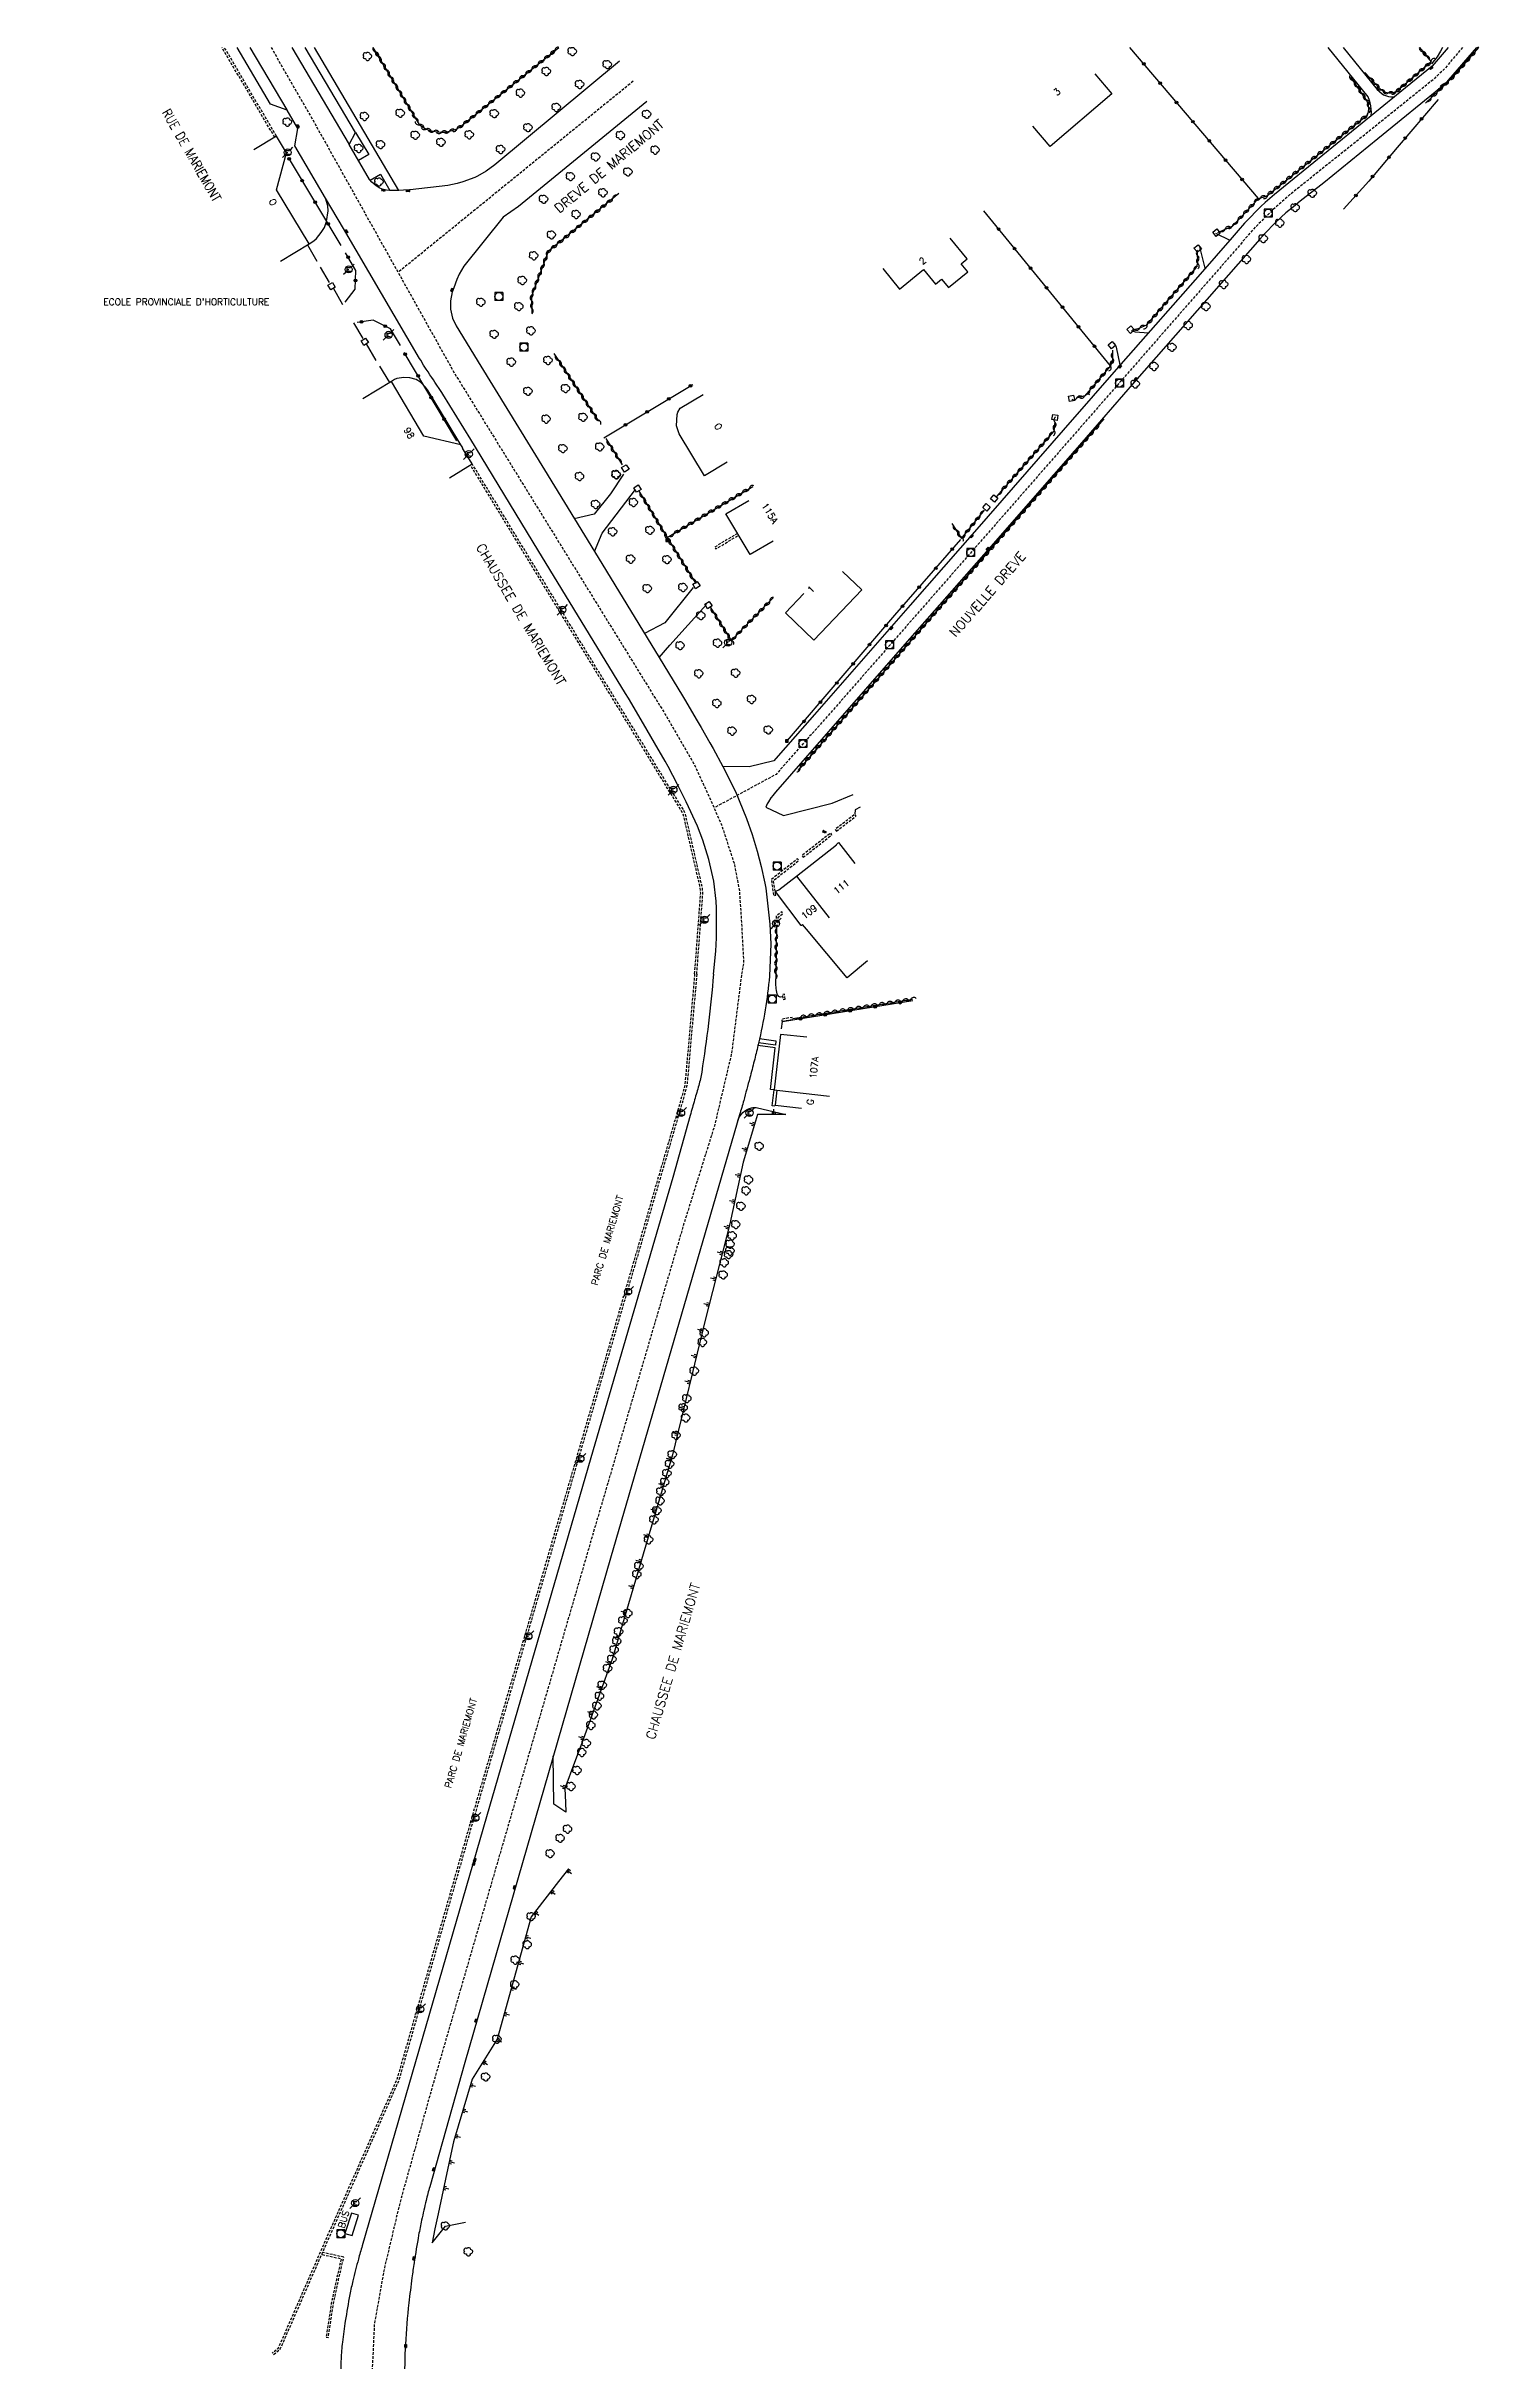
# Model space of a CAD drawing. Header units: millimetres. Extents: x 140000 to 140992, y 128000 to 129000.
# Drawn here: x 140496.1 to 140765.8, y 128564.7 to 129000.2 of the extents above; entities that cross this region are included whole.
import ezdxf
from ezdxf.enums import TextEntityAlignment as Align

# ---------------------------------------------------------------- set-up
doc = ezdxf.new("R2010")
doc.units = ezdxf.units.MM
doc.linetypes.add('DASHED', pattern=[0.75, 0.5, -0.25])
doc.layers.get('0').update_dxf_attribs({"linetype": 'CONTINUOUS'})
for name, color, linetype in [('W0001', 6, 'DASHED'), ('W0008', 7, 'CONTINUOUS'), ('W0100', 7, 'CONTINUOUS'), ('W0112', 1, 'DASHED'), ('W0211', 2, 'CONTINUOUS'), ('W0300', 7, 'CONTINUOUS'), ('W0310', 3, 'CONTINUOUS'), ('W0322', 7, 'CONTINUOUS'), ('W0330', 7, 'CONTINUOUS'), ('W0400', 7, 'CONTINUOUS'), ('W0420', 7, 'CONTINUOUS'), ('W0471', 7, 'CONTINUOUS'), ('W0984', 7, 'CONTINUOUS'), ('W0989', 7, 'CONTINUOUS'), ('W0991', 7, 'CONTINUOUS'), ('W1102', 7, 'CONTINUOUS')]:
    doc.layers.add(name, color=color, linetype=linetype)
doc.styles.get("Standard").update_dxf_attribs({"font": 'romans.shx', "width": 0.85})

# ---------------------------------------------------------------- blocks, each defined once
blk = doc.blocks.new('T420')
for p, q in [((0.75, 0.75), (-0.75, 0.75)), ((-0.75, 0.75), (-0.75, -0.75)), ((0.75, 0.75), (0.75, -0.75)), ((0.75, -0.75), (-0.75, -0.75))]:
    blk.add_line(p, q)
blk.add_ellipse((0, 0), major_axis=(-0.53, 0.53), ratio=1, start_param=3.926991, end_param=10.210176)
blk = doc.blocks.new('T471')
for p, q in [((-0.333334, 0.333334), (-0.333334, -0.333334)), ((-0.333334, 0.333334), (0.333334, 0.333334)), ((-0.333334, 0), (0, 0)), ((0.500001, 0.500001), (1.000002, 1.000002)), ((-0.500001, -0.500001), (-1.000002, -1.000002)), ((-0.333334, -0.333334), (0.333334, -0.333334))]:
    blk.add_line(p, q)
blk.add_ellipse((0, 0), major_axis=(0.471405, 0.471405), ratio=1, start_param=5.4977871438, end_param=11.780972451)
blk = doc.blocks.new('t211o')
at = {"color": 0, "linetype": 'Continuous'}
for p, q in [((-0.29, 0.5), (-0.29, 0)), ((0, 1), (0, 0)), ((0.29, 0.5), (0.29, 0))]:
    blk.add_line(p, q, dxfattribs=at)
blk = doc.blocks.new('t322o')
at = {"color": 0, "linetype": 'Continuous'}
for radius in [0.25, 0.15]:
    blk.add_circle((0, 0), radius, dxfattribs=at)
blk = doc.blocks.new('t310o')
at = {"color": 0, "linetype": 'Continuous'}
for centre, start, end in [((-0.5, 0.38), 216.8699, 323.1304), ((0.5, -0.37), 36.8699, 143.1303)]:
    blk.add_arc(centre, 0.625, start, end, dxfattribs=at)
blk = doc.blocks.new('T400')
for p, q in [((-0.15, 0.3), (0.15, 0.3)), ((-0.15, -0.25), (-0.15, 0.3)), ((-0.15, 0.15), (0.15, 0.15)), ((-0.15, 0), (0.15, 0)), ((0.15, 0.3), (0.15, -0.25)), ((-0.15, -0.15), (0.15, -0.15)), ((-0.15, -0.25), (-0.15, -0.3)), ((-0.15, -0.3), (0.15, -0.3)), ((0.15, -0.3), (0.15, -0.25))]:
    blk.add_line(p, q)
blk = doc.blocks.new('T300')
for p, q in [((-0.8, 0.51), (-0.86, 0.34)), ((-0.86, 0.34), (-0.86, 0.17)), ((-0.86, 0.17), (-0.74, 0.06)), ((-0.69, 0.63), (-0.8, 0.51)), ((-0.8, -0.06), (-0.74, 0.06)), ((-0.74, 0.06), (-0.69, 0.11)), ((-0.57, 0.69), (-0.69, 0.63)), ((-0.46, 0.69), (-0.57, 0.69)), ((-0.29, 0.63), (-0.46, 0.69)), ((-0.29, 0.63), (-0.17, 0.74)), ((-0.23, 0.57), (-0.29, 0.63)), ((-0.17, 0.74), (-0.06, 0.8)), ((-0.06, 0.8), (0.06, 0.8)), ((0.06, 0.8), (0.23, 0.74)), ((0.23, 0.74), (0.34, 0.63)), ((0.34, 0.63), (0.4, 0.51)), ((0.46, 0.46), (0.34, 0.46)), ((0.4, 0.51), (0.4, 0.46)), ((0.57, 0.4), (0.46, 0.46)), ((0.57, 0.4), (0.69, 0.29)), ((0.69, 0.29), (0.74, 0.17)), ((0.74, 0.06), (0.69, -0.17)), ((0.74, 0.17), (0.74, 0.06)), ((-0.8, -0.17), (-0.8, -0.06)), ((-0.8, -0.23), (-0.8, -0.17)), ((-0.74, -0.34), (-0.8, -0.23)), ((-0.69, -0.4), (-0.74, -0.34)), ((-0.51, -0.46), (-0.69, -0.4)), ((-0.4, -0.46), (-0.51, -0.46)), ((-0.4, -0.46), (-0.34, -0.46)), ((-0.34, -0.46), (-0.34, -0.4)), ((-0.34, -0.51), (-0.34, -0.46)), ((-0.29, -0.63), (-0.34, -0.51)), ((-0.17, -0.74), (-0.29, -0.63)), ((-0.06, -0.8), (-0.17, -0.74)), ((0.06, -0.8), (-0.06, -0.8)), ((0.17, -0.74), (0.06, -0.8)), ((0.23, -0.69), (0.17, -0.74)), ((0.29, -0.46), (0.23, -0.46)), ((0.29, -0.63), (0.23, -0.69)), ((0.46, -0.4), (0.29, -0.46)), ((0.34, -0.51), (0.29, -0.63)), ((0.34, -0.51), (0.34, -0.46)), ((0.57, -0.34), (0.46, -0.4)), ((0.63, -0.29), (0.57, -0.34)), ((0.69, -0.17), (0.63, -0.29))]:
    blk.add_line(p, q)
blk = doc.blocks.new('t112o')
at = {"color": 0, "linetype": 'Continuous'}
for p, q in [((-0.5, 0.5), (0.5, 0.5)), ((-0.5, -0.5), (-0.5, 0.5)), ((0.5, 0.5), (0.5, -0.5)), ((0.5, -0.5), (-0.5, -0.5))]:
    blk.add_line(p, q, dxfattribs=at)
blk = doc.blocks.new('t330o')
at = {"color": 0, "linetype": 'Continuous'}
for p, q in [((0.25, -0.25), (-0.25, 0.25)), ((-0.25, -0.25), (0.25, 0.25)), ((-0.25, 0.25), (-0.25, -0.25)), ((0.25, 0.25), (-0.25, 0.25)), ((0.25, -0.25), (0.25, 0.25)), ((-0.25, -0.25), (0.25, -0.25)), ((-0.25, -0.25), (-0.25, -0.25))]:
    blk.add_line(p, q, dxfattribs=at)

msp = doc.modelspace()

# ---------------------------------------------------------------- linework, layer by layer
at = {"layer": 'W0001', "flags": 128}
for points in [[(140538.41, 129000), (140546.25, 128986.36), (140572.97, 128938.61), (140612.58, 128874.51), (140618, 128865.11), (140620.87, 128858.98), (140623.15, 128853.74), (140625.52, 128846.52), (140626.51, 128841.38), (140626.91, 128835.29), (140627.3, 128827.87), (140626.91, 128825.46)], [(140762.55, 129000), (140761.61, 128998.89), (140759.16, 128995.95), (140757.02, 128993.92), (140745.08, 128984.29), (140733.42, 128974.97), (140730.03, 128972.24), (140727.54, 128970.06), (140725.16, 128967.76), (140723.6, 128966.2), (140708.05, 128948.42), (140678.47, 128914.56), (140645.55, 128876.99), (140633.42, 128863.24), (140621.76, 128856.95)], [(140606.53, 128993.61), (140562.31, 128957.66)], [(140626.91, 128825.46), (140625.02, 128810.69), (140621.81, 128797.08), (140616.09, 128778.79), (140599.16, 128721.07), (140568.94, 128617.11), (140562.65, 128594.59), (140559.67, 128582.01), (140557.84, 128571.72), (140557.38, 128562), (140557.84, 128552.51), (140559.22, 128542.69), (140562.31, 128526.34), (140564.37, 128513.99), (140565.17, 128505.3), (140565.05, 128498.9), (140564.59, 128491.7), (140563.34, 128484.61), (140560.93, 128477.18), (140557.96, 128469.97), (140554.52, 128464.27), (140550.86, 128458.9), (140547.31, 128453.86), (140543.31, 128449.63), (140538.73, 128445.29), (140531.18, 128438.89), (140380.76, 128317.9), (140371.38, 128309.78), (140365.09, 128303.15), (140360.97, 128297.43), (140357.99, 128290.46), (140355.82, 128282.22), (140354.79, 128273.76), (140354.1, 128266.33), (140353.97, 128260.53), (140354.43, 128253.1), (140355.92, 128231.26), (140363.93, 128129.85), (140367.02, 128102.09), (140379.37, 128022.51), (140382.74, 128000)]]:
    msp.add_lwpolyline(points, dxfattribs=at)
at = {"layer": 'W0008', "flags": 128}
for points in [[(140621.64, 128825.63), (140622.08, 128829.98), (140622.18, 128832.52), (140622.18, 128838.09), (140622.13, 128839.38), (140621.69, 128843.18), (140620.77, 128847.23), (140619.64, 128850.85), (140618.61, 128853.49), (140616.53, 128858.08), (140614.89, 128861.35), (140613.09, 128864.72), (140612.53, 128865.73), (140610.55, 128869.19), (140608.5, 128872.72), (140605.65, 128877.59), (140605.12, 128878.47), (140588.62, 128905.49), (140575.97, 128926.21), (140570.75, 128934.74), (140570.53, 128935.1), (140570.04, 128935.84), (140569.62, 128936.45), (140569.23, 128937.03), (140568.96, 128937.43), (140568.68, 128937.87), (140568.3, 128938.41), (140567.95, 128938.94), (140567.58, 128939.49), (140567.12, 128940.23), (140566.57, 128941.14), (140566.35, 128941.5), (140552.05, 128965.93), (140548.64, 128971.65), (140542.9, 128981.49), (140543.48, 128984.76), (140541.47, 128988.21), (140538.33, 128989.29), (140532.02, 129000)], [(140541.43, 128988.23), (140534.5, 129000)], [(140542.35, 129000), (140553.12, 128981.7)], [(140603.94, 128997.39), (140580.51, 128977.9), (140578.86, 128976.68), (140577.25, 128975.75), (140576.76, 128975.53), (140574.48, 128974.7), (140573.43, 128974.39), (140571.65, 128974.02), (140564.6, 128973.2), (140563.3, 128973.11), (140562.46, 128973.08), (140561.01, 128973.05), (140560.74, 128973.06), (140560.16, 128973.12), (140559.33, 128973.34), (140558.76, 128973.58), (140558.16, 128973.95), (140557.35, 128974.62), (140556.94, 128975.15), (140553.12, 128981.7), (140554.28, 128983.99), (140544.86, 129000)], [(140562.46, 128973.08), (140546.6, 129000)], [(140759.88, 129000), (140756.83, 128996.46), (140751.85, 128992.37), (140745.36, 128987.09), (140727.15, 128972.33), (140725.42, 128970.8), (140724.63, 128970.04), (140721.74, 128967.12), (140721.55, 128966.91), (140720.34, 128965.53), (140719.23, 128964.25), (140713.18, 128957.34), (140698.72, 128940.9), (140687.42, 128927.98), (140671.18, 128909.37), (140658.67, 128895.07), (140640.64, 128874.51), (140633.4, 128866.23), (140632.97, 128865.79), (140628.34, 128864.66), (140623.42, 128864.73)], [(140765.17, 129000), (140759.12, 128992.94), (140746.63, 128982.8), (140736.44, 128974.53), (140732.01, 128971.05), (140730.73, 128970.03), (140729.34, 128968.85), (140728.45, 128968.06), (140727.2, 128966.85), (140725.46, 128965.09), (140724.4, 128963.92), (140700.86, 128937.1), (140690.48, 128925.17), (140672.47, 128904.57), (140657.23, 128887.25), (140636.33, 128863.34), (140633.32, 128859.87), (140632.83, 128859.28), (140632.48, 128858.87), (140632.43, 128858.8), (140631.97, 128858.08), (140631.76, 128857.7), (140631.46, 128857.06), (140634.79, 128855.51), (140643.96, 128857.85), (140647.94, 128859.47)], [(140745.36, 128987.09), (140745.41, 128987.87), (140745.38, 128988.33), (140745.29, 128988.98), (140745.19, 128989.57), (140745.08, 128989.99), (140744.78, 128990.68), (140737.26, 129000)], [(140740.11, 129000), (140746.52, 128992.09), (140746.91, 128991.67), (140747.41, 128991.24), (140747.69, 128991.09), (140748.63, 128990.77), (140749.09, 128990.69), (140749.8, 128990.69)], [(140758.78, 129000), (140758.4, 128999.25), (140757.76, 128998.22), (140756.7, 128996.9)], [(140609.11, 128989.83), (140584.93, 128970.04), (140582.06, 128968.04), (140574.66, 128958.85), (140573.83, 128957.34), (140573.37, 128956.32), (140572.77, 128954.75), (140572.51, 128953.99), (140572.16, 128952.32), (140572.18, 128950.76), (140572.56, 128949.06), (140573.24, 128947.62), (140577.9, 128940.01), (140589.84, 128920.52), (140599.24, 128905.16), (140611.4, 128885.25), (140615.79, 128878.03), (140616.16, 128877.41), (140618.57, 128873.31), (140619.3, 128872.06), (140620.96, 128869.18), (140621.58, 128868.09), (140623.42, 128864.73), (140625.77, 128860.01), (140627.87, 128854.92), (140628.91, 128851.95), (140629.87, 128848.8), (140630.63, 128845.89), (140631.32, 128842.79), (140631.48, 128841.84), (140632.26, 128835.06), (140632.45, 128831.36), (140632.17, 128825.28)], [(140554.28, 128983.99), (140556.82, 128979.83), (140554.86, 128978.7)], [(140557.08, 128974.99), (140558.97, 128976.15), (140560.74, 128973.06)], [(140545.6, 128963.02), (140546.48, 128963.58), (140546.97, 128964.02), (140547.87, 128965.15), (140548.46, 128966.12), (140548.86, 128967.22), (140549.16, 128969.23), (140549.09, 128970.21), (140548.64, 128971.65)], [(140714.15, 128958.45), (140713.16, 128962.47)], [(140716.08, 128965.02), (140718.79, 128963.73)], [(140700.22, 128946.71), (140700.94, 128946.5), (140703.5, 128946.32)], [(140698.15, 128940.25), (140697.46, 128943.63), (140697.11, 128944.33)], [(140574.13, 128925.25), (140571.76, 128929.17), (140567.98, 128935.4), (140567.48, 128936.06), (140566.52, 128936.99), (140565.71, 128937.5), (140564.51, 128937.86), (140563.39, 128937.92), (140562.06, 128937.68), (140561.65, 128937.5), (140561.05, 128937.12)], [(140604.73, 128919.74), (140602.27, 128916.03), (140599.2, 128912.16), (140595.46, 128911.3)], [(140599.24, 128905.16), (140600.68, 128908.61), (140606.95, 128916.81)], [(140617.85, 128898.4), (140612.5, 128891.75), (140608.66, 128889.75)], [(140611.4, 128885.25), (140613.4, 128887.57), (140620.33, 128895.21)], [(140649.24, 128857.06), (140648.27, 128856.55), (140648.24, 128855.73)], [(140633.2, 128800.82), (140632.69, 128800.87), (140633.07, 128803.91), (140632.35, 128803.96), (140633.22, 128811.78), (140630.01, 128812.22)], [(140630.32, 128813.54), (140633.37, 128813.15), (140633.29, 128812.33), (140630.14, 128812.76)]]:
    msp.add_lwpolyline(points, dxfattribs=at)
for points in [[(140621.64, 128825.63, -0.0185), (140619.42, 128807.25, -0.028359), (140618.87, 128804.73, -0.003886), (140618.09, 128802.02, 0.003577), (140617.25, 128799.08), (140613.99, 128787.43), (140598.58, 128734.68), (140578.95, 128667.16), (140564.32, 128616.73), (140561.68, 128607.67), (140555.55, 128586.48, 0.005973), (140554.84, 128583.93, 0.003778), (140553.81, 128579.89, 0.013712), (140553.24, 128577.3, 0.007177), (140552.37, 128572.31, 0.011957), (140551.83, 128568.33, 0.015059), (140551.57, 128565.15, 0.016235), (140551.51, 128561.93, 0.018561)], [(140632.17, 128825.28, -0.03321), (140630.12, 128812.67, -0.002407), (140630.01, 128812.22, -0.003586), (140629.3, 128809.31, -0.003292), (140628.47, 128806.14, -0.002074), (140627.32, 128801.89, -0.0033), (140626.56, 128799.23), (140602.28, 128715.78), (140574.85, 128620.96), (140568.25, 128597.54, 0.009238), (140567.58, 128595, 0.00637), (140566.73, 128591.27, 0.009643), (140566.18, 128588.47, 0.005222), (140565.32, 128583.26, 0.005884), (140564.92, 128580.46, 0.003487), (140564.34, 128575.72, 0.015795), (140563.69, 128567.94, 0.016707), (140563.55, 128560.56, 0.008535)], [(140633.43, 128825.54, 0.033825), (140633.31, 128824.35, 0.037706), (140633.35, 128823.28, 0.020356), (140633.57, 128821.95, 0.10251), (140633.68, 128821.7, 0.112046), (140633.98, 128821.43, 0.169531), (140634.24, 128821.38), (140634.64, 128821.44)]]:
    msp.add_lwpolyline(points, format="xyb", dxfattribs=at)
at = {"layer": 'W0100', "flags": 128}
for points in [[(140693.36, 128995.04), (140696.6, 128991.23), (140684.97, 128981.35), (140681.73, 128985.16)], [(140540.19, 128959.77), (140545.6, 128963.02), (140539.46, 128973.2), (140541.34, 128980.14), (140539.44, 128983.28), (140535.16, 128980.7)], [(140653.49, 128958.38), (140656.66, 128954.51), (140661.15, 128958.18), (140663.39, 128955.43), (140664.56, 128956.4), (140665.86, 128954.81), (140669.46, 128957.76), (140668.21, 128959.3), (140669.36, 128960.23), (140666.19, 128964.1)], [(140571.99, 128919.01), (140576.25, 128921.64), (140574.61, 128924.3), (140574.43, 128924.59), (140574.52, 128924.64), (140574.13, 128925.25), (140567.14, 128926.88), (140561.05, 128937.12), (140555.65, 128933.91)], [(140624.23, 128921.96), (140619.95, 128919.38), (140615.19, 128927.3), (140614.68, 128928.81), (140614.79, 128930.96), (140614.94, 128931.4), (140615.38, 128932.11), (140619.67, 128934.68)], [(140632.85, 128907.14), (140628.56, 128904.57), (140623.98, 128912.22), (140628.27, 128914.79)], [(140638.63, 128897.25), (140635.18, 128893.63), (140640.55, 128888.51), (140649.54, 128897.94), (140645.92, 128901.39)], [(140638.16, 128834.83), (140633.33, 128841.18), (140633.74, 128841.49), (140633.79, 128841.42), (140633.91, 128841.51), (140637.27, 128844.12), (140644.8, 128849.98), (140644.76, 128850.04), (140645.17, 128850.4), (140648.24, 128846.45)], [(140650.64, 128828.15), (140646.8, 128824.95), (140639.15, 128834.11), (140638.4, 128835), (140638.18, 128834.81), (140638.16, 128834.83)], [(140639.2, 128813.79), (140634.24, 128814.34), (140633.07, 128803.91), (140633.07, 128803.91), (140633.54, 128803.86), (140633.23, 128801.04), (140638.2, 128800.48)]]:
    msp.add_lwpolyline(points, dxfattribs=at)
msp.add_lwpolyline([(140552.32, 128588.79), (140553.68, 128588.37), (140554.88, 128592.2), (140553.52, 128592.62)], close=True, dxfattribs=at)
at = {"layer": 'W0112', "flags": 128}
for points in [[(140539.1, 128983.08), (140529.15, 129000)], [(140539.44, 128983.28), (140529.61, 129000)], [(140618.1, 128825.7), (140619.24, 128840.9), (140619.14, 128841.94), (140615.96, 128855.73), (140615.58, 128856.47), (140612.99, 128860.61), (140596.24, 128888.02), (140575.91, 128921.43)], [(140618.5, 128825.67), (140619.64, 128840.91), (140619.53, 128842.01), (140616.34, 128855.86), (140615.93, 128856.67), (140613.33, 128860.82), (140596.58, 128888.23), (140576.25, 128921.64)], [(140626.17, 128908.57), (140621.85, 128905.99), (140622.06, 128905.64), (140626.37, 128908.23)], [(140618.1, 128825.7), (140616.26, 128804.81), (140615.35, 128801.51), (140595.99, 128735.15), (140576.26, 128667.34), (140562.08, 128617.76), (140547.98, 128586), (140539.8, 128567.3), (140539.62, 128567.05), (140538.62, 128566.24)], [(140618.5, 128825.67), (140616.65, 128804.74), (140615.73, 128801.4), (140596.37, 128735.03), (140576.64, 128667.23), (140562.46, 128617.63), (140548.35, 128585.84), (140540.15, 128567.11), (140539.92, 128566.78), (140538.87, 128565.93)], [(140548.02, 128584.83), (140551.61, 128584.02), (140550.73, 128580.19), (140549.75, 128575.62), (140548.77, 128569.25), (140549.17, 128569.19), (140550.14, 128575.55), (140551.12, 128580.1), (140552.09, 128584.32), (140548.11, 128585.22)]]:
    msp.add_lwpolyline(points, dxfattribs=at)
for points in [[(140644.76, 128852.56), (140648.48, 128855.41), (140648.24, 128855.73), (140644.52, 128852.87)], [(140638.52, 128847.64), (140643.93, 128851.89), (140643.68, 128852.21), (140638.27, 128847.96)], [(140633.34, 128840.5), (140632.94, 128843.29), (140637.69, 128847.03), (140637.44, 128847.35), (140632.51, 128843.46), (140632.95, 128840.45)], [(140633.86, 128835.4), (140633.82, 128836.36), (140634.72, 128837.07), (140634.47, 128837.38), (140633.41, 128836.55), (140633.46, 128835.39)], [(140635.12, 128820.95), (140634.99, 128821.87), (140634.6, 128821.82), (140634.72, 128820.9)], [(140634.52, 128816.81), (140636.49, 128817.12), (140636.43, 128817.52), (140634.46, 128817.2)]]:
    msp.add_lwpolyline(points, close=True, dxfattribs=at)
at = {"layer": 'W0211', "flags": 128}
msp.add_lwpolyline([(140626.15, 128797.85, -0.119445), (140626.89, 128799.34, -0.119445), (140628.24, 128800.33, -0.052863), (140628.95, 128800.54, -0.052863), (140629.7, 128800.6), (140635.26, 128799.25), (140632.96, 128799.26), (140629.93, 128799.26), (140629.36, 128797.4), (140627.22, 128790.32), (140624.72, 128778.67), (140620.14, 128760.84), (140613.94, 128735.27), (140602.57, 128696.78), (140596.85, 128681.01), (140595.49, 128677.37), (140593.66, 128672.45), (140593.8, 128669.86), (140593.89, 128668.04), (140591.6, 128669.51), (140591.49, 128678.6)], format="xyb", dxfattribs=at)
msp.add_lwpolyline([(140594.35, 128657.34), (140592.51, 128654.98), (140587.37, 128648.36), (140580.96, 128625.3), (140576.22, 128617.78), (140572.74, 128606), (140571.47, 128600.18), (140569.85, 128592.45), (140569.25, 128589.64), (140568.7, 128587.01), (140571.25, 128590.18), (140574.99, 128590.93)], dxfattribs=at)
at = {"layer": 'W0310', "flags": 128}
for points in [[(140557.58, 129000), (140566.26, 128985.5), (140567.47, 128984.66), (140568.4, 128984.3), (140570.2, 128984.03), (140571.29, 128984.07), (140573.1, 128984.53), (140573.99, 128985.03), (140592.57, 129000)], [(140754.43, 129000), (140756.63, 128997.28), (140750.3, 128991.84)], [(140755.59, 128989.49), (140760.86, 128994.53), (140765.62, 129000)], [(140716.5, 128965.2), (140719.32, 128966.43), (140724.14, 128971.54), (140725.67, 128972.03), (140744.67, 128987.33), (140744.86, 128987.89), (140744.94, 128988.48), (140744.88, 128989.18), (140744.64, 128989.85), (140741.51, 128994.39)], [(140744.16, 128995.27), (140746.84, 128992.36), (140747.48, 128991.79), (140748.08, 128991.54), (140748.75, 128991.44), (140749.3, 128991.45), (140749.73, 128991.55), (140750.28, 128991.85)], [(140603.84, 128972.52), (140590.56, 128961.61), (140587.39, 128953.21), (140587.49, 128949.91)], [(140700.39, 128946.86), (140701.75, 128947.2), (140703.19, 128947.78), (140712.42, 128958.5), (140712.77, 128959.32), (140712.71, 128961.66)], [(140591.63, 128942.4), (140600.02, 128929.67)], [(140696.71, 128943.03), (140696.69, 128941.17), (140696.33, 128940.08), (140691.52, 128934.42), (140689.85, 128934.02)], [(140695.1, 128930.1), (140637.48, 128863.95)], [(140674.92, 128915.54), (140685.71, 128927.81), (140685.89, 128929.54)], [(140601.36, 128926.42), (140604.49, 128921.44)], [(140607.56, 128916.61), (140612.92, 128907.77), (140618.29, 128899.16)], [(140612.92, 128907.77), (140629.02, 128917.42)], [(140666.49, 128910.46), (140668.3, 128907.6), (140672.61, 128912.95)], [(140620.93, 128894.85), (140624.96, 128888.4), (140632.9, 128896.48)], [(140633.51, 128834.74), (140633.34, 128825.01)], [(140636.55, 128817.35), (140659.11, 128820.98)]]:
    msp.add_lwpolyline(points, dxfattribs=at)
at = {"layer": 'W0322', "flags": 128}
for points in [[(140724.14, 128971.54), (140699.96, 129000)], [(140757.94, 128990.17), (140750.27, 128981.16), (140744.91, 128974.81), (140740.19, 128969.54)], [(140551.6, 128962.71), (140541.67, 128979.27)], [(140696.33, 128940.08), (140672.47, 128969.26)], [(140547.1, 128959.73), (140545.3, 128962.8)], [(140549.43, 128955.79), (140547.73, 128958.66)], [(140552.33, 128952.06), (140554.22, 128954.51), (140554.35, 128958.05), (140552.43, 128961.33)], [(140551.93, 128951.56), (140550.13, 128954.68)], [(140555.74, 128945.21), (140553.99, 128948.16)], [(140562.75, 128943.92), (140560.87, 128947.07), (140557.64, 128948.67), (140554.62, 128948.25)], [(140558.19, 128941.09), (140556.36, 128944.24)], [(140573.38, 128925.98), (140563.46, 128942.62)], [(140560.73, 128936.93), (140558.87, 128940.01)], [(140601.01, 128926.53), (140617.76, 128936.6)], [(140635.58, 128869.59), (140655.75, 128893.2), (140668.19, 128907.45)], [(140634.43, 128815.38), (140634.64, 128816.73), (140659.16, 128820.68)]]:
    msp.add_lwpolyline(points, dxfattribs=at)
at = {"layer": 'W1102', "flags": 128}
for points in [[(140637.27, 128844.12), (140643.41, 128836.23)], [(140633.54, 128803.86), (140643.48, 128802.74)]]:
    msp.add_lwpolyline(points, dxfattribs=at)

# ---------------------------------------------------------------- block references
at = {"layer": 'W0112'}
for p, rotation in [((140712.74, 128962.17), 40.27838971344553), ((140716.28, 128965.15), 39.02372550809643), ((140549.81, 128955.08), 120.8321406269615), ((140556.03, 128944.63), 121.4029712110455), ((140696.59, 128943.97), 41.19726289921797), ((140700.12, 128946.89), 40.97675698495972), ((140689, 128933.98), 11.95238323011536), ((140685.88, 128930.4), 82.30095151697292), ((140605.06, 128920.8), 303.5110888902014), ((140607.33, 128916.99), 301.3013577510024), ((140673.01, 128913.47), 49.58765835497351), ((140674.44, 128915.12), 48.92540817202464), ((140618.42, 128898.86), 301.8874422533449), ((140620.69, 128895.1), 302.3181592154132)]:
    msp.add_blockref('t112o', p, dxfattribs=dict(at, rotation=rotation))
at = {"layer": 'W0211'}
for p, rotation in [((140629.36, 128797.4), 73.12820185824738), ((140632.96, 128799.26), 359.9559281774153), ((140627.91, 128792.62), 73.12820185824495), ((140626.67, 128787.78), 77.9319947010717), ((140625.63, 128782.89), 77.9319947010717), ((140624.55, 128778.01), 75.56377452052575), ((140623.31, 128773.17), 75.56377452052575), ((140622.06, 128768.32), 75.56377452052368), ((140620.82, 128763.48), 75.56377452052368), ((140619.6, 128758.63), 76.39011693468743), ((140618.42, 128753.77), 76.3901169347056), ((140617.25, 128748.91), 76.3901169346894), ((140616.07, 128744.05), 76.3901169346894), ((140614.9, 128739.2), 76.3901169347056), ((140613.67, 128734.35), 73.5442060725659), ((140612.26, 128729.55), 73.54420607256826), ((140610.84, 128724.76), 73.54420607256826), ((140609.42, 128719.96), 73.54420607256826), ((140608.01, 128715.17), 73.5442060725659), ((140606.59, 128710.37), 73.5442060725659), ((140605.18, 128705.58), 73.5442060725659), ((140603.76, 128700.79), 73.5442060725659), ((140602.29, 128696.01), 70.03521374017235), ((140600.59, 128691.31), 70.03521374017521), ((140598.88, 128686.61), 70.03521374019088), ((140597.17, 128681.91), 70.03521374017235), ((140593.75, 128672.69), 69.59731667740141), ((140594.14, 128657.07), 232.1442524206753), ((140591.07, 128653.13), 232.1442524206753), ((140588, 128649.18), 232.1442524206753), ((140586.3, 128644.54), 254.4725554227733), ((140584.97, 128639.72), 254.4725554227733), ((140583.63, 128634.91), 254.4725554229965), ((140582.29, 128630.09), 254.4725554227733), ((140580.94, 128625.28), 237.7981682447219), ((140578.28, 128621.04), 237.7981682446304), ((140575.9, 128616.69), 253.5265855891075), ((140574.48, 128611.89), 253.5265855889442), ((140573.06, 128607.1), 253.5265855891806), ((140571.92, 128602.23), 257.7547874886433), ((140570.88, 128597.34), 258.1045886738472)]:
    msp.add_blockref('t211o', p, dxfattribs=dict(at, rotation=rotation))
at = {"layer": 'W0300'}
for p in [(140556.58, 128998.28), (140595.12, 128999.2), (140601.7, 128996.75), (140590.23, 128995.45), (140596.5, 128993.01), (140562.75, 128987.59), (140580.44, 128987.52), (140585.36, 128991.37), (140592.1, 128988.7), (140609.11, 128987.39), (140541.51, 128985.92), (140556.01, 128987), (140565.59, 128983.46), (140575.73, 128983.54), (140586.78, 128984.88), (140604.18, 128983.41), (140554.93, 128980.98), (140559.04, 128981.69), (140570.41, 128982.12), (140581.64, 128980.78), (140599.52, 128979.38), (140610.69, 128980.67), (140558.74, 128974.66), (140594.77, 128975.68), (140605.58, 128976.55), (140589.73, 128971.41), (140600.89, 128972.64), (140734.32, 128972.53), (140595.83, 128968.55), (140728.21, 128966.92), (140731.1, 128969.83), (140591.19, 128964.69), (140725.1, 128964.01), (140587.86, 128960.78), (140721.94, 128960.1), (140585.72, 128956.13), (140717.64, 128955.39), (140577.91, 128952.04), (140585.06, 128951.23), (140714.33, 128951.23), (140580.42, 128946.01), (140587.35, 128946.66), (140710.98, 128947.67), (140583.65, 128940.77), (140590.54, 128941.1), (140704.54, 128939.98), (140707.91, 128943.56), (140586.78, 128935.29), (140593.84, 128935.81), (140701.02, 128936.66), (140590.19, 128930.07), (140597.14, 128930.4), (140593.35, 128924.52), (140600.28, 128924.82), (140596.48, 128919.26), (140603.35, 128919.65), (140603.39, 128919.57), (140599.5, 128914.02), (140606.62, 128914.37), (140609.72, 128909.14), (140602.7, 128908.86), (140606.1, 128903.73), (140612.93, 128903.62), (140609.24, 128898.18), (140615.95, 128898.38), (140619.3, 128893.09), (140615.39, 128887.44), (140622.44, 128887.91), (140618.91, 128882.17), (140625.84, 128882.28), (140622.31, 128876.58), (140628.83, 128877.34), (140625.17, 128871.38), (140631.99, 128871.58), (140630.27, 128793.27), (140628.27, 128786.96), (140627.81, 128784.91), (140625.87, 128778.55), (140626.85, 128781.99), (140624.8, 128774.86), (140625.19, 128776.43), (140623.69, 128771.36), (140624.51, 128772.91), (140624.79, 128773.57), (140623.5, 128769.07), (140619.92, 128758.18), (140619.59, 128756.37), (140618.08, 128750.99), (140615.98, 128744.08), (140616.67, 128745.82), (140616.45, 128742.16), (140613.94, 128735.27), (140614.64, 128738.89), (140612.91, 128731.74), (140613.44, 128733.49), (140611.63, 128726.56), (140611.79, 128728.31), (140612.52, 128730.08), (140610.48, 128723.01), (140611.04, 128724.74), (140609.47, 128719.26), (140607.66, 128714.28), (140607.26, 128712.73), (140605.57, 128705.4), (140603.49, 128700.15), (140603.83, 128701.95), (140604.64, 128704.02), (140602.57, 128696.78), (140603, 128698.55), (140600.76, 128691.9), (140601.75, 128695.04), (140599.77, 128687.99), (140600.23, 128689.84), (140598.6, 128684.33), (140599.09, 128686.3), (140596.9, 128679.25), (140597.74, 128680.95), (140596.01, 128675.86), (140594.87, 128672.84), (140592.83, 128663.1), (140594.22, 128664.82), (140590.94, 128660.21), (140587.37, 128648.36), (140584.38, 128640.2), (140586.63, 128643.09), (140584.29, 128635.57), (140580.96, 128625.3), (140578.82, 128618.2), (140571.25, 128590.18), (140575.56, 128585.32)]:
    msp.add_blockref('T300', p, dxfattribs=at)
at = {"layer": 'W0310'}
for p, rotation in [((140558.1, 128999.14), 300.8991018303057), ((140558.61, 128998.29), 300.8991018303057), ((140559.38, 128997.01), 300.8991018303057), ((140588.65, 128996.84), 38.86403517598121), ((140589.82, 128997.78), 38.86403517598121), ((140590.98, 128998.72), 38.86403517598121), ((140591.79, 128999.37), 38.86403517598121), ((140755.06, 128999.22), 309.0181805177413), ((140755.45, 128996.27), 220.68387743589), ((140755.72, 128998.41), 309.0181805177413), ((140756.59, 128997.25), 220.68387743589), ((140762.97, 128996.95), 48.95584267920417), ((140763.95, 128998.08), 48.95584267920417), ((140764.94, 128999.21), 48.95584267920417), ((140560.15, 128995.72), 300.8991018303057), ((140560.92, 128994.43), 300.8991018303057), ((140561.69, 128993.15), 300.8991018303057), ((140562.46, 128991.86), 300.8991018303057), ((140582.81, 128992.13), 38.86403517598121), ((140583.98, 128993.08), 38.86403517598121), ((140585.14, 128994.02), 38.86403517598121), ((140586.31, 128994.96), 38.86403517598121), ((140587.48, 128995.9), 38.86403517598121), ((140741.91, 128993.8), 124.6400039171201), ((140742.77, 128992.57), 124.6400039171201), ((140745.17, 128994.17), 312.7696350446861), ((140746.19, 128993.06), 312.7696350446861), ((140747.25, 128992), 318.2057127759901), ((140750.9, 128992.36), 220.68387743589), ((140752.04, 128993.34), 220.68387743589), ((140753.18, 128994.32), 220.68387743589), ((140754.32, 128995.29), 220.68387743589), ((140758.84, 128992.6), 43.73463410472249), ((140759.93, 128993.64), 43.73463410472249), ((140761, 128994.69), 48.95584267920417), ((140761.98, 128995.82), 48.95584267920417), ((140563.23, 128990.57), 300.8991018303057), ((140564, 128989.28), 300.8991018303057), ((140564.77, 128988), 300.8991018303057), ((140576.97, 128987.43), 38.86403517598121), ((140578.14, 128988.37), 38.86403517598121), ((140579.3, 128989.31), 38.86403517598121), ((140580.47, 128990.25), 38.86403517598121), ((140581.64, 128991.19), 38.86403517598121), ((140743.62, 128991.33), 124.6400039171201), ((140744.47, 128990.1), 124.6400039171201), ((140744.92, 128988.69), 95.29555620788896), ((140748.61, 128991.46), 351.8148752652148), ((140750.05, 128991.73), 28.65393121865071), ((140756.67, 128990.53), 43.73463410472249), ((140757.76, 128991.56), 43.73463410472249), ((140565.54, 128986.71), 300.8991018303057), ((140566.34, 128985.45), 324.929814314248), ((140567.58, 128984.61), 339.0923625452314), ((140569.01, 128984.21), 351.5350334248054), ((140570.5, 128984.04), 2.23384644148566), ((140571.98, 128984.25), 14.1829979424764), ((140573.4, 128984.7), 29.14221237836119), ((140574.63, 128985.55), 38.86403517598121), ((140575.8, 128986.49), 38.86403517598121), ((140739.92, 128983.51), 38.8398191890907), ((140741.09, 128984.45), 38.8398191890907), ((140742.26, 128985.39), 38.8398191890907), ((140743.43, 128986.33), 38.8398191890907), ((140744.6, 128987.27), 38.8398191890907), ((140734.08, 128978.8), 38.8398191890907), ((140735.25, 128979.74), 38.8398191890907), ((140736.42, 128980.68), 38.8398191890907), ((140737.59, 128981.62), 38.8398191890907), ((140738.76, 128982.56), 38.8398191890907), ((140729.41, 128975.04), 38.8398191890907), ((140730.58, 128975.98), 38.8398191890907), ((140731.74, 128976.92), 38.8398191890907), ((140732.91, 128977.86), 38.8398191890907), ((140601.52, 128970.61), 219.3873607494162), ((140602.68, 128971.56), 219.3873607494162), ((140723.39, 128970.75), 46.63163718513265), ((140724.53, 128971.67), 17.57247663179396), ((140725.9, 128972.22), 38.8398191890907), ((140727.07, 128973.16), 38.8398191890907), ((140728.24, 128974.1), 38.8398191890907), ((140595.73, 128965.85), 219.3873607494162), ((140596.89, 128966.81), 219.3873607494162), ((140598.05, 128967.76), 219.3873607494162), ((140599.2, 128968.71), 219.3873607494162), ((140600.36, 128969.66), 219.3873607494162), ((140717.88, 128965.81), 23.63757922628053), ((140719.25, 128966.41), 23.63757922628053), ((140720.3, 128967.47), 46.63163718513265), ((140721.33, 128968.56), 46.63163718513265), ((140722.36, 128969.66), 46.63163718513265), ((140591.09, 128962.05), 219.3873607494162), ((140592.25, 128963), 219.3873607494162), ((140593.41, 128963.95), 219.3873607494162), ((140594.57, 128964.9), 219.3873607494162), ((140588.68, 128956.64), 249.3158328775386), ((140589.21, 128958.04), 249.3158328775386), ((140589.74, 128959.45), 249.3158328775386), ((140590.27, 128960.85), 249.3158328775386), ((140711.05, 128956.91), 49.28163459269652), ((140712.02, 128958.05), 49.28163459269652), ((140712.73, 128960.83), 91.47202857245942), ((140712.77, 128959.33), 91.47202857245942), ((140587.62, 128953.83), 249.3158328775386), ((140587.41, 128952.38), 271.8722736202381), ((140588.15, 128955.24), 249.3158328775386), ((140707.13, 128952.36), 49.28163459269652), ((140708.11, 128953.5), 49.28163459269652), ((140709.09, 128954.64), 49.28163459269652), ((140710.07, 128955.77), 49.28163459269652), ((140587.46, 128950.88), 271.8722736202381), ((140704.2, 128948.95), 49.28163459269652), ((140705.18, 128950.09), 49.28163459269652), ((140706.15, 128951.23), 49.28163459269652), ((140701.84, 128947.24), 22.04677766982554), ((140703.22, 128947.81), 49.28163459269652), ((140592.46, 128941.14), 303.3819400035237), ((140593.28, 128939.89), 303.3819400035237), ((140696.34, 128940.09), 251.8447318507736), ((140696.69, 128941.53), 269.2415305039113), ((140594.11, 128938.64), 303.3819400035237), ((140594.94, 128937.39), 303.3819400035237), ((140595.76, 128936.13), 303.3819400035237), ((140596.59, 128934.88), 303.3819400035237), ((140692.45, 128935.52), 229.6408889758767), ((140693.42, 128936.66), 229.6408889758767), ((140694.4, 128937.8), 229.6408889758767), ((140695.37, 128938.95), 229.6408889758767), ((140597.41, 128933.63), 303.3819400035237), ((140598.24, 128932.38), 303.3819400035237), ((140599.06, 128931.12), 303.3819400035237), ((140690, 128934.06), 193.3643136406992), ((140691.46, 128934.4), 193.3643136406992), ((140599.89, 128929.87), 303.3819400035237), ((140684.82, 128926.81), 48.69877493532584), ((140685.72, 128927.98), 83.74115610267285), ((140685.89, 128929.47), 83.74115610267285), ((140692.14, 128926.7), 228.9429884564362), ((140693.13, 128927.83), 228.9429884564362), ((140694.11, 128928.96), 228.9429884564362), ((140602.16, 128925.15), 302.137363892068), ((140602.96, 128923.88), 302.137363892068), ((140603.76, 128922.61), 302.137363892068), ((140680.86, 128922.3), 48.69877493532584), ((140681.85, 128923.43), 48.69877493532584), ((140682.84, 128924.56), 48.69877493532584), ((140683.83, 128925.68), 48.69877493532584), ((140688.2, 128922.18), 228.9429884564362), ((140689.19, 128923.31), 228.9429884564362), ((140690.17, 128924.44), 228.9429884564362), ((140691.16, 128925.57), 228.9429884564362), ((140676.9, 128917.79), 48.69877493532584), ((140677.89, 128918.92), 48.69877493532584), ((140678.88, 128920.05), 48.69877493532584), ((140679.87, 128921.18), 48.69877493532584), ((140684.26, 128917.65), 228.9429884564362), ((140685.24, 128918.78), 228.9429884564362), ((140686.23, 128919.92), 228.9429884564362), ((140687.22, 128921.05), 228.9429884564362), ((140608.33, 128915.33), 301.2222696230264), ((140609.11, 128914.05), 301.2222696230264), ((140623.21, 128913.93), 30.92729064759191), ((140624.5, 128914.71), 30.92729064759191), ((140625.79, 128915.48), 30.92729064759191), ((140627.07, 128916.25), 30.92729064759191), ((140628.36, 128917.02), 30.92729064759191), ((140675.91, 128916.67), 48.69877493532584), ((140681.3, 128914.26), 228.9429884564362), ((140682.29, 128915.39), 228.9429884564362), ((140683.27, 128916.52), 228.9429884564362), ((140609.89, 128912.76), 301.2222696230264), ((140610.67, 128911.48), 301.2222696230264), ((140611.44, 128910.2), 301.2222696230264), ((140612.22, 128908.92), 301.2222696230264), ((140615.49, 128909.31), 30.92729064759191), ((140616.78, 128910.08), 30.92729064759191), ((140618.07, 128910.85), 30.92729064759191), ((140619.35, 128911.62), 30.92729064759191), ((140620.64, 128912.39), 30.92729064759191), ((140621.93, 128913.16), 30.92729064759191), ((140667.29, 128909.19), 302.3534836223703), ((140669.94, 128909.64), 51.12500515282132), ((140670.88, 128910.81), 51.12500515282132), ((140671.82, 128911.98), 51.12500515282132), ((140677.36, 128909.74), 228.9429884564362), ((140678.35, 128910.87), 228.9429884564362), ((140679.33, 128912), 228.9429884564362), ((140680.32, 128913.13), 228.9429884564362), ((140613, 128907.63), 301.9793336305597), ((140613.8, 128906.36), 301.9793336305597), ((140614.21, 128908.54), 30.92729064759191), ((140614.59, 128905.09), 301.9793336305597), ((140668.09, 128907.93), 302.3534836223703), ((140669, 128908.48), 51.12500515282132), ((140673.42, 128905.21), 228.9429884564362), ((140674.41, 128906.34), 228.9429884564362), ((140675.39, 128907.47), 228.9429884564362), ((140676.38, 128908.6), 228.9429884564362), ((140615.38, 128903.82), 301.9793336305597), ((140616.18, 128902.54), 301.9793336305597), ((140616.97, 128901.27), 301.9793336305597), ((140669.48, 128900.69), 228.9429884564362), ((140670.47, 128901.82), 228.9429884564362), ((140671.45, 128902.95), 228.9429884564362), ((140672.44, 128904.08), 228.9429884564362), ((140617.77, 128900), 301.9793336305597), ((140632.24, 128895.81), 45.5330634694852), ((140665.54, 128896.16), 228.9429884564362), ((140666.53, 128897.29), 228.9429884564362), ((140667.51, 128898.43), 228.9429884564362), ((140668.5, 128899.56), 228.9429884564362), ((140621.72, 128893.58), 302.0006703103084), ((140622.52, 128892.31), 302.0006703103084), ((140628.04, 128891.53), 45.5330634694852), ((140629.09, 128892.6), 45.5330634694852), ((140630.14, 128893.67), 45.5330634694852), ((140631.19, 128894.74), 45.5330634694852), ((140661.6, 128891.64), 228.9429884564362), ((140662.58, 128892.77), 228.9429884564362), ((140663.57, 128893.9), 228.9429884564362), ((140664.56, 128895.03), 228.9429884564362), ((140623.31, 128891.03), 302.0006703103084), ((140624.11, 128889.76), 302.0006703103084), ((140624.9, 128888.49), 302.0006703103084), ((140625.94, 128889.39), 45.5330634694852), ((140626.99, 128890.46), 45.5330634694852), ((140657.66, 128887.11), 228.9429884564362), ((140658.64, 128888.25), 228.9429884564362), ((140659.63, 128889.38), 228.9429884564362), ((140660.61, 128890.51), 228.9429884564362), ((140654.7, 128883.72), 228.9429884564362), ((140655.69, 128884.85), 228.9429884564362), ((140656.67, 128885.98), 228.9429884564362), ((140650.76, 128879.2), 228.9429884564362), ((140651.75, 128880.33), 228.9429884564362), ((140652.73, 128881.46), 228.9429884564362), ((140653.72, 128882.59), 228.9429884564362), ((140646.82, 128874.67), 228.9429884564362), ((140647.81, 128875.8), 228.9429884564362), ((140648.79, 128876.93), 228.9429884564362), ((140649.78, 128878.07), 228.9429884564362), ((140642.88, 128870.15), 228.9429884564362), ((140643.87, 128871.28), 228.9429884564362), ((140644.85, 128872.41), 228.9429884564362), ((140645.84, 128873.54), 228.9429884564362), ((140638.94, 128865.62), 228.9429884564362), ((140639.92, 128866.75), 228.9429884564362), ((140640.91, 128867.89), 228.9429884564362), ((140641.9, 128869.02), 228.9429884564362), ((140637.95, 128864.49), 228.9429884564362), ((140633.46, 128831.74), 269.0316598680958), ((140633.48, 128833.24), 269.0316598680958), ((140633.38, 128827.24), 269.0316598680958), ((140633.41, 128828.74), 269.0316598680958), ((140633.43, 128830.24), 269.0316598680958), ((140633.36, 128825.74), 269.0316598680958), ((140640.99, 128818.06), 9.157723173940347), ((140642.47, 128818.3), 9.157723173940347), ((140643.95, 128818.54), 9.157723173940347), ((140645.43, 128818.78), 9.157723173940347), ((140646.91, 128819.02), 9.157723173940347), ((140648.4, 128819.26), 9.157723173940347), ((140649.88, 128819.5), 9.157723173940347), ((140651.36, 128819.74), 9.157723173940347), ((140652.84, 128819.97), 9.157723173940347), ((140654.32, 128820.21), 9.157723173940347), ((140655.8, 128820.45), 9.157723173940347), ((140657.28, 128820.69), 9.157723173940347), ((140658.76, 128820.93), 9.157723173940347), ((140638.03, 128817.59), 9.157723173940347), ((140639.51, 128817.83), 9.157723173940347)]:
    msp.add_blockref('t310o', p, dxfattribs=dict(at, rotation=rotation))
at = {"layer": 'W0322'}
for p, rotation in [((140702.61, 128996.88), 130.3583795799361), ((140705.69, 128993.26), 130.3583795799361), ((140708.76, 128989.64), 130.3583795799361), ((140711.84, 128986.02), 130.3583795799361), ((140754.86, 128986.56), 229.6248075524923), ((140714.92, 128982.4), 130.3583795799361), ((140748.71, 128979.32), 229.7632622115128), ((140751.79, 128982.94), 229.6248075524923), ((140541.83, 128979.01), 120.9474631261587), ((140544.27, 128974.93), 120.9474631261587), ((140717.99, 128978.78), 130.3583795799361), ((140721.07, 128975.16), 130.3583795799361), ((140745.64, 128975.69), 229.7632622115128), ((140546.71, 128970.86), 120.9474631261587), ((140742.5, 128972.13), 228.1889310376384), ((140549.16, 128966.79), 120.9474631261587), ((140675.28, 128965.82), 129.2766478295943), ((140678.29, 128962.14), 129.2766478295943), ((140552.9, 128960.52), 120.3616052822185), ((140681.3, 128958.47), 129.2766478295943), ((140554.28, 128956.16), 87.93630087952467), ((140684.3, 128954.79), 129.2766478295943), ((140687.31, 128951.11), 129.2766478295943), ((140555.43, 128948.36), 187.8502313847272), ((140559.9, 128947.55), 153.8275447766841), ((140690.32, 128947.44), 129.2766478295943), ((140563.65, 128942.3), 120.827749271578), ((140693.33, 128943.76), 129.2766478295943), ((140566.08, 128938.22), 120.827749271578), ((140617.29, 128936.32), 31.00205419118272), ((140568.52, 128934.14), 120.827749271578), ((140609.15, 128931.43), 31.00205419118272), ((140613.22, 128933.87), 31.00205419118272), ((140570.95, 128930.06), 120.827749271578), ((140605.08, 128928.98), 31.00205419118272), ((140666.57, 128905.59), 48.8813857479286), ((140663.45, 128902.01), 48.8813857479286), ((140660.32, 128898.44), 48.8813857479286), ((140657.2, 128894.86), 48.8813857479286), ((140651.01, 128887.65), 49.48643396666616), ((140654.1, 128891.26), 49.48643396666616), ((140647.93, 128884.04), 49.48643396666616), ((140644.84, 128880.43), 49.48643396666616), ((140641.75, 128876.82), 49.48643396666616), ((140638.67, 128873.21), 49.48643396666616), ((140642.68, 128818.02), 9.157723173953809), ((140647.37, 128818.78), 9.157723173953809), ((140652.06, 128819.53), 9.157723173953809), ((140656.74, 128820.29), 9.157723173953809), ((140637.99, 128817.27), 9.157723173953809)]:
    msp.add_blockref('t322o', p, dxfattribs=dict(at, rotation=rotation))
at = {"layer": 'W0330'}
for p in [(140612.93, 128907.27), (140635.45, 128869.52)]:
    msp.add_blockref('t330o', p, dxfattribs=at)
at = {"layer": 'W0400'}
for p, rotation in [((140756.65, 128996.11), 129.3908458012559), ((140758.73, 128992.81), 129.0590163878452), ((140543.43, 128985.16), 30.22242291850676), ((140559.53, 128973.13), 253.7209098475323), ((140564.21, 128973.02), 93.89598466382847), ((140552.57, 128965.35), 210.3407735512073), ((140572.48, 128954.38), 341.4878073997443), ((140698.11, 128939.97), 138.8427005658153), ((140701.07, 128937.56), 318.7401276500469), ((140670.2, 128908.03), 137.9445744713943), ((140673.23, 128905.67), 318.8397832796362), ((140655.08, 128890.74), 138.4129786022179), ((140642.51, 128852.43), 245.8320619185326), ((140576.54, 128658.34), 163.8279162776094), ((140576.74, 128659.03), 163.8279162775774), ((140584.22, 128653.88), 343.8643962192299), ((140576.98, 128628.85), 343.8643962192643), ((140569.01, 128600.81), 164.2521101894067), ((140565.3, 128584.11), 351.0473703435421), ((140563.73, 128567.61), 358.5073601991761)]:
    msp.add_blockref('T400', p, dxfattribs=dict(at, rotation=rotation))
at = {"layer": 'W0420'}
for p in [(140725.99, 128968.79), (140581.26, 128953.11), (140585.98, 128943.62), (140698.01, 128936.83), (140670.02, 128904.95), (140654.76, 128887.6), (140638.46, 128869.02), (140633.6, 128845.99), (140632.68, 128820.96), (140551.52, 128588.72)]:
    msp.add_blockref('T420', p, dxfattribs=at)
at = {"layer": 'W0471'}
for p in [(140541.54, 128980.25), (140553.02, 128958.24), (140560.52, 128945.92), (140575.61, 128923.48), (140593.21, 128894.19), (140624.4, 128888.02), (140614.1, 128860.34), (140619.97, 128835.9), (140633.4, 128835.18), (140615.54, 128799.55), (140628.42, 128799.56), (140605.58, 128765.93), (140596.61, 128734.51), (140586.83, 128701.12), (140576.85, 128666.95), (140566.46, 128630.95), (140554.24, 128594.49)]:
    msp.add_blockref('T471', p, dxfattribs=at)

# ---------------------------------------------------------------- texts
at = {"layer": 'W0984'}
msp.add_text("ECOLE PROVINCIALE D'HORTICULTURE", height=1.25, dxfattribs=at).set_placement((140522.46, 128952.11), align=Align.MIDDLE)
for s, p in [('PARC DE MARIEMONT', (140601.66, 128775.59)), ('PARC DE MARIEMONT', (140574.11, 128681.02)), ('BUS', (140552.07, 128591.44))]:
    msp.add_text(s, height=1.25, rotation=73.7756, dxfattribs=at).set_placement(p, align=Align.MIDDLE)
at = {"layer": 'W0989', "width": 0.85}
msp.add_text('RUE DE MARIEMONT', height=1.75, rotation=299.7815, dxfattribs=at).set_placement((140523.48, 128979.69), align=Align.MIDDLE)
at = {"layer": 'W0989'}
for s, rotation, p in [('DREVE DE MARIEMONT', 39.7485, (140602.01, 128977.66)), ('CHAUSSEE DE MARIEMONT', 300.5887, (140585.43, 128893.32)), ('CHAUSSEE DE MARIEMONT', 300.5887, (140585.43, 128893.32)), ('NOUVELLE DREVE', 48.8133, (140673.19, 128897.13)), ('CHAUSSEE DE MARIEMONT', 73.6493, (140614.02, 128696.43))]:
    msp.add_text(s, height=1.75, rotation=rotation, dxfattribs=at).set_placement(p, align=Align.MIDDLE)
at = {"layer": 'W0991'}
for s, rotation, p in [('3', 40.3584, (140686.25, 128991.63)), ('O', 301.0701, (140538.75, 128970.88)), ('2', 39.2766, (140660.97, 128959.86)), ('98', 301.0701, (140564.4, 128927.44)), ('O', 301.0021, (140622.53, 128928.67)), ('115A', 301.0021, (140632.24, 128912.37)), ('1', 46.3975, (140639.98, 128898.06)), ('111', 37.2745, (140645.7, 128842.1)), ('109', 37.2745, (140639.63, 128837.38)), ('107A', 83.6215, (140640.58, 128808.07)), ('G', 83.6215, (140639.84, 128801.61))]:
    msp.add_text(s, height=1.25, rotation=rotation, dxfattribs=at).set_placement(p, align=Align.MIDDLE)

doc.saveas('drawing.dxf')
